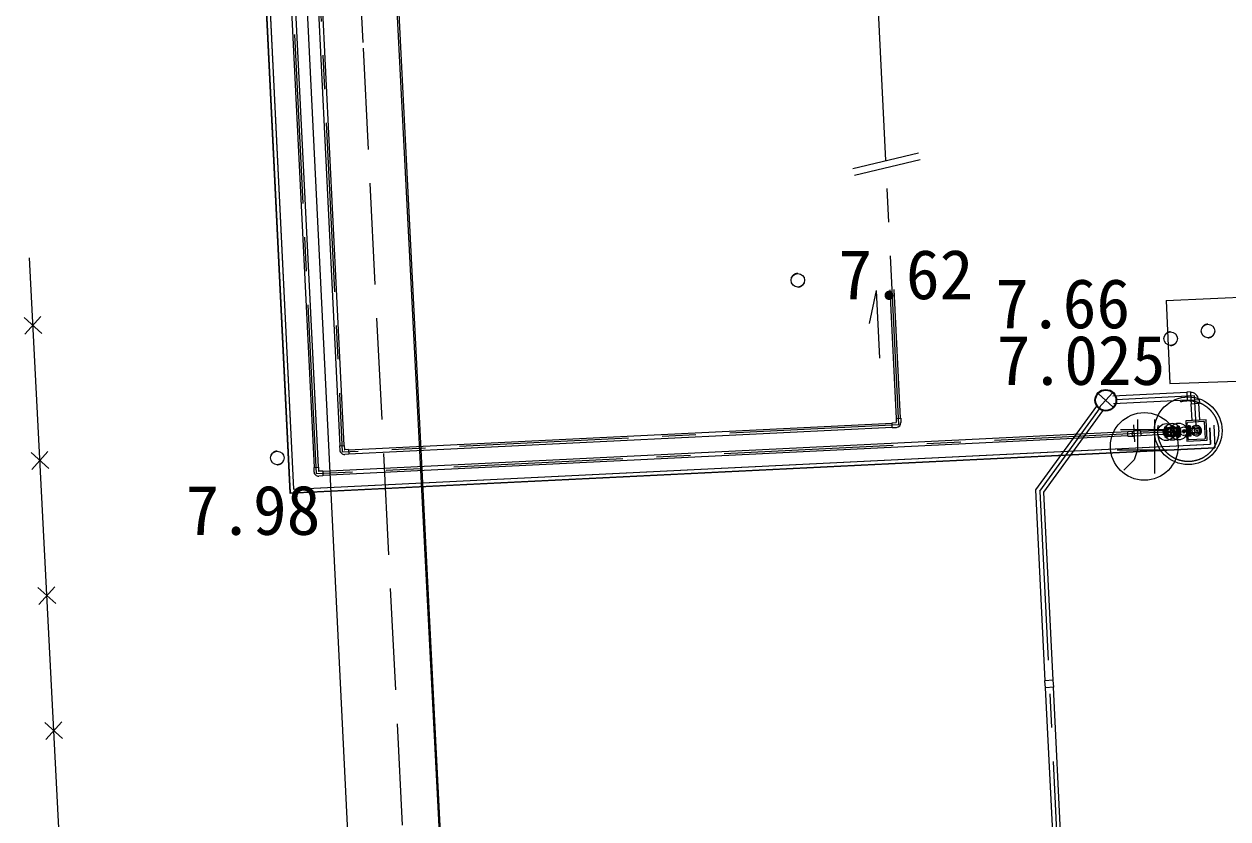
# Model space of a CAD drawing. Units: millimetres, scale not verified. Extents: x -205250 to 205250, y -143500 to 143500.
# Drawn here: x -127854 to -110061, y -1061 to 10688 of the extents above; entities that cross this region are included whole.
import ezdxf
from ezdxf.enums import TextEntityAlignment as Align

# ---------------------------------------------------------------- set-up
doc = ezdxf.new("R2010")
doc.units = ezdxf.units.MM
doc.header["$LTSCALE"] = 500
doc.header["$PDMODE"] = 32
doc.header["$PDSIZE"] = 250
for name, pattern in [('CHAIN1', [8, 5, -1, 1, -1]), ('DASHED3', [4, 3, -1]), ('DOTTED', [1.75, 0.25, -1.5]), ('DOUBLE_CHAIN1', [8.8, 5, -1, 0.6, -0.6, 0.6, -1]), ('USER1', [4, 3, -1])]:
    doc.linetypes.add(name, pattern=pattern)
for name, color, linetype, lineweight in [('0-1_現況図面', 7, 'Continuous', 13), ('0-2_単点（標高）', 7, 'DOTTED', 18), ('0-4_井戸・ﾎﾟﾝﾌﾟ設備', 7, 'Continuous', 18), ('0-5_用地区域', 7, 'Continuous', 25)]:
    doc.layers.add(name, color=color, linetype=linetype, lineweight=lineweight)
doc.styles.add('ＭＳ ゴシック', font='')
doc.styles.get('ＭＳ ゴシック').set_extended_font_data('MS Gothic')

msp = doc.modelspace()

# ---------------------------------------------------------------- linework, layer by layer
at = {"layer": '0-1_現況図面'}
for p, q in [((-110973, 6601), (-86762, 7688)), ((-110973, 6601), (-110921, 5373)), ((-127591.4, 6115.3), (-127853.9, 6352.1)), ((-127604.3, 6364.9), (-127841.1, 6102.4)), ((-110921, 5373), (-109921.6, 5408.4)), ((-127488.8, 4118.7), (-127751.3, 4355.5)), ((-127501.7, 4368.3), (-127738.5, 4105.8)), ((-127386.2, 2122), (-127648.7, 2358.9)), ((-127399, 2371.7), (-127635.9, 2109.2)), ((-127283.6, 125.4), (-127546.1, 362.3)), ((-127296.4, 375.1), (-127533.3, 112.6))]:
    msp.add_line(p, q, dxfattribs=at)
at = {"layer": '0-1_現況図面', "lineweight": 25}
for p, q in [((-111147, 4845), (-111147, 4045)), ((-111647, 4695), (-110997, 4695)), ((-111697, 4395), (-110947, 4395))]:
    msp.add_line(p, q, dxfattribs=at)
at = {"layer": '0-1_現況図面', "linetype": 'USER1'}
msp.add_lwpolyline([(-122160.3, -3148.9), (-122843.3, 10415.4), (-123490.3, 23588.8)], dxfattribs=at)
at = {"layer": '0-1_現況図面'}
for points in [[(-121606, -3121), (-122289, 10443), (-122936, 23616)], [(-117227, -18214), (-121230, -17781), (-126440, -18724), (-127774, 7232)]]:
    msp.add_lwpolyline(points, dxfattribs=at)
at = {"layer": '0-1_現況図面', "lineweight": 25}
msp.add_lwpolyline([(-111397, 4845), (-111397, 4395), (-111447, 4245), (-111597, 4095)], dxfattribs=at)
msp.add_circle((-111297, 4445), 500, dxfattribs=at)
at = {"layer": '0-2_単点（標高）', "linetype": 'Continuous', "lineweight": 13}
for centre in [(-116418, 6901), (-110356, 6151), (-110907, 6038), (-124111, 4275)]:
    msp.add_circle(centre, 100, dxfattribs=at)
at = {"layer": '0-2_単点（標高）'}
for centre, start, end in [((-116418, 6901), 90, 270), ((-116418, 6901), 270, 90), ((-110356, 6151), 90, 270), ((-110356, 6151), 270, 90), ((-110907, 6038), 90, 270), ((-110907, 6038), 270, 90), ((-124111, 4275), 90, 270), ((-124111, 4275), 270, 90)]:
    msp.add_arc(centre, 100, start, end, dxfattribs=at)
at = {"layer": '0-4_井戸・ﾎﾟﾝﾌﾟ設備', "color": 2, "linetype": 'CHAIN1'}
for p, q in [((-123533.9, 4040.1), (-124402.5, 21726.6)), ((-111013.6, 4655.1), (-123533.9, 4040.1))]:
    msp.add_line(p, q, dxfattribs=at)
at = {"layer": '0-4_井戸・ﾎﾟﾝﾌﾟ設備', "color": 2}
for p, q in [((-124427.8, 21629.2), (-123568.5, 4134.5)), ((-124367.9, 21632.1), (-123508.6, 4137.5)), ((-111541.9, 4659.2), (-123439.4, 4074.8)), ((-111350.4, 4673.6), (-111446.3, 4668.9)), ((-111350.4, 4673.6), (-111347, 4603.7)), ((-111350.2, 4668.6), (-111015, 4685)), ((-111539, 4599.2), (-123436.5, 4014.9)), ((-111538.8, 4594.2), (-111442.9, 4598.9)), ((-111347, 4603.7), (-111442.9, 4598.9)), ((-111347.2, 4608.7), (-111012.1, 4625.1)), ((-123573.5, 4134.3), (-123570.5, 4073.4)), ((-123439.7, 4079.8), (-123497.6, 4077)), ((-123436.3, 4009.9), (-123497.2, 4006.9)), ((-123439.7, 4079.8), (-123436.3, 4009.9))]:
    msp.add_line(p, q, dxfattribs=at)
at = {"layer": '0-4_井戸・ﾎﾟﾝﾌﾟ設備', "color": 4, "linetype": 'CHAIN1'}
for p, q in [((-115118.6, 8669), (-115753.6, 21599.5)), ((-123978.8, 21214), (-123150.9, 4359.3)), ((-114926.7, 4763.2), (-115113.6, 8567.4)), ((-114926.7, 4763.2), (-123150.9, 4359.3))]:
    msp.add_line(p, q, dxfattribs=at)
at = {"layer": '0-4_井戸・ﾎﾟﾝﾌﾟ設備', "color": 4}
for p, q in [((-123981.7, 20662.8), (-123185.6, 4453.7)), ((-123921.8, 20665.7), (-123125.7, 4456.7)), ((-115604.9, 8553), (-114632.2, 8784.9)), ((-115581.7, 8455.7), (-114609, 8687.6)), ((-114901.5, 4860.6), (-114994.9, 6762.3)), ((-115360.1, 6260.8), (-115254.6, 6749.6)), ((-115205.5, 5750.8), (-115254.6, 6749.6)), ((-114961.4, 4857.7), (-115054.8, 6759.4)), ((-114966.4, 4857.4), (-114896.5, 4860.8)), ((-114966.4, 4857.4), (-114963.5, 4799.5)), ((-114896.5, 4860.8), (-114893.5, 4799.9)), ((-123056.5, 4394), (-115024.1, 4788.5)), ((-123053.6, 4334), (-115021.1, 4728.6)), ((-115024.3, 4793.5), (-114966.4, 4796.3)), ((-115020.9, 4723.6), (-115024.3, 4793.5)), ((-115020.9, 4723.6), (-114960, 4726.6)), ((-123190.6, 4453.5), (-123187.6, 4392.5)), ((-123056.8, 4399), (-123114.7, 4396.1)), ((-123053.3, 4329.1), (-123114.3, 4326.1)), ((-123056.8, 4399), (-123053.3, 4329.1))]:
    msp.add_line(p, q, dxfattribs=at)
at = {"layer": '0-4_井戸・ﾎﾟﾝﾌﾟ設備', "color": 1}
for p, q in [((-124689.6, 20467.2), (-123871.6, 3812.6)), ((-124689.1, 20467.7), (-123871.1, 3813.1)), ((-124688.6, 20468.3), (-123870.6, 3813.6)), ((-124688.1, 20468.8), (-123870.1, 3814.2)), ((-124687.7, 20469.3), (-123869.7, 3814.7)), ((-124148.5, 20590.8), (-122326.4, -16506.2)), ((-124740.3, 20384.6), (-123923.5, 3755)), ((-124739.8, 20385.2), (-123923.1, 3755.5)), ((-124739.4, 20385.7), (-123922.6, 3756)), ((-124738.9, 20386.2), (-123922.1, 3756.5)), ((-124738.4, 20386.7), (-123921.6, 3757.1)), ((-110332.4, 4719.8), (-110320.7, 4480.1)), ((-110331.9, 4719.8), (-110320.1, 4479.7)), ((-110331.4, 4719.8), (-110319.6, 4479.2)), ((-110330.9, 4719.8), (-110319.1, 4478.7)), ((-110330.4, 4719.9), (-110318.6, 4478.2)), ((-110271, 4756.9), (-110254.8, 4428.3)), ((-110270.5, 4756.9), (-110254.3, 4427.8)), ((-110270, 4756.9), (-110253.8, 4427.4)), ((-110269.5, 4756.9), (-110253.3, 4426.9)), ((-110269, 4757), (-110252.7, 4426.4)), ((-123871.6, 3812.6), (-110318.6, 4478.2)), ((-123871.1, 3813.1), (-110319.1, 4478.7)), ((-123870.6, 3813.6), (-110319.6, 4479.2)), ((-123870.1, 3814.2), (-110320.1, 4479.7)), ((-123869.7, 3814.7), (-110320.7, 4480.1)), ((-123923.5, 3755), (-110252.7, 4426.4)), ((-123923.1, 3755.5), (-110253.3, 4426.9)), ((-123922.6, 3756), (-110253.8, 4427.4)), ((-123922.1, 3756.5), (-110254.3, 4427.8)), ((-123921.6, 3757.1), (-110254.8, 4428.3))]:
    msp.add_line(p, q, dxfattribs=at)
at = {"layer": '0-4_井戸・ﾎﾟﾝﾌﾟ設備', "color": 3}
for p, q in [((-111754.4, 5026), (-111976.7, 5227.5)), ((-111966.3, 5015.6), (-111764.8, 5237.9)), ((-110666.9, 5242.7), (-111759.5, 5189)), ((-110612.9, 5249.9), (-110667.1, 5247.2)), ((-110667.1, 5247.2), (-110661.1, 5124.2)), ((-110612.9, 5249.9), (-110607, 5129.6)), ((-112898.1, 3801.5), (-111999.5, 5039.2)), ((-110661.3, 5128.8), (-111753.9, 5075.1)), ((-110609.5, 5126.8), (-110661.1, 5124.2)), ((-110607, 5129.6), (-110486.8, 5137.9)), ((-110591.4, 4826.6), (-110603.7, 5076.5)), ((-110477.5, 4832.2), (-110489.8, 5082.1)), ((-110486.8, 5137.9), (-110483, 5083.8)), ((-112759.7, 982.5), (-112898.1, 3801.5)), ((-112641.3, 988.3), (-112764.3, 982.3)), ((-112759.2, 878.4), (-112764.3, 982.3)), ((-112636.1, 884.4), (-112641.3, 988.3)), ((-112636.1, 884.4), (-112759.2, 878.4)), ((-112563.5, -3012.7), (-112754.6, 878.6)), ((-112449.6, -3007.1), (-112640.7, 884.2))]:
    msp.add_line(p, q, dxfattribs=at)
at = {"layer": '0-4_井戸・ﾎﾟﾝﾌﾟ設備', "color": 3, "linetype": 'CHAIN1'}
for p, q in [((-110552.2, 5191.2), (-111715.7, 5134.1)), ((-110530.9, 4756.4), (-110552.2, 5191.2)), ((-112840.2, 3784.3), (-111943.7, 5019.1)), ((-112840.2, 3784.3), (-111748.2, -18449.9))]:
    msp.add_line(p, q, dxfattribs=at)
at = {"layer": '0-4_井戸・ﾎﾟﾝﾌﾟ設備'}
for p, q in [((-110383.2, 4836.8), (-110682.8, 4822.1)), ((-110682.8, 4822.1), (-110668.1, 4522.4)), ((-110416, 4812.6), (-110651.4, 4801)), ((-110368.5, 4537.2), (-110383.2, 4836.8)), ((-111011.8, 4619.6), (-111015.3, 4690.5)), ((-111014.4, 4691.6), (-110998.4, 4692.4)), ((-110972.6, 4717.2), (-111002.8, 4715.7)), ((-110986.9, 4579.8), (-110994.4, 4733.6)), ((-110993.4, 4733.7), (-110981.4, 4734.2)), ((-110981.4, 4734.2), (-110980.4, 4733.3)), ((-110980.4, 4733.3), (-110972.9, 4580.5)), ((-110978.4, 4733.9), (-110963, 4734.7)), ((-110978.4, 4733.9), (-110970.8, 4580.1)), ((-110977, 4704.9), (-110972.3, 4609)), ((-110965.3, 4662.8), (-110958.3, 4667.3)), ((-110964.7, 4652.1), (-110957.3, 4648.3)), ((-110963, 4734.7), (-110959.7, 4666.4)), ((-110961.1, 4694.7), (-110950.7, 4695.2)), ((-110958.8, 4649.1), (-110955.5, 4580.8)), ((-110947.2, 4713.4), (-110944.6, 4705.5)), ((-110940, 4721.3), (-110931.8, 4719.6)), ((-110891.4, 4744.3), (-110895.2, 4736.9)), ((-110880.7, 4744.9), (-110876.2, 4737.9)), ((-110830.1, 4726.7), (-110838, 4724.2)), ((-110822.2, 4719.6), (-110823.9, 4711.4)), ((-110806.5, 4702.3), (-110816.8, 4701.7)), ((-110802.8, 4628.4), (-110813.2, 4627.9)), ((-110808.4, 4742.2), (-110793.1, 4743)), ((-110808.4, 4742.2), (-110805.1, 4674)), ((-110799.2, 4670.9), (-110806.6, 4674.8)), ((-110798.6, 4660.3), (-110805.6, 4655.8)), ((-110804.2, 4656.7), (-110800.9, 4588.4)), ((-110793.1, 4743), (-110785.5, 4589.2)), ((-110791.9, 4743.6), (-110793, 4742.2)), ((-110791.1, 4703.3), (-110793, 4742.2)), ((-110791.9, 4743.6), (-110776.6, 4744.3)), ((-110791.1, 4703.3), (-110789.3, 4666.1)), ((-110787.5, 4628.9), (-110789.3, 4666.1)), ((-110787.5, 4628.9), (-110785.5, 4590)), ((-110776.6, 4744.3), (-110775.4, 4743)), ((-110773.9, 4713), (-110775.4, 4743)), ((-110769.4, 4621), (-110773.8, 4711.2)), ((-110747.1, 4721.1), (-110772.2, 4711.3)), ((-110721.9, 4672.4), (-110715.2, 4672.7)), ((-110721.6, 4666.5), (-110714.9, 4666.8)), ((-110712.7, 4682.5), (-110712.4, 4675.8)), ((-110711.5, 4657.3), (-110711.8, 4663.9)), ((-110706.8, 4682.8), (-110706.5, 4676.1)), ((-110705.5, 4657.6), (-110705.9, 4664.2)), ((-110696.7, 4673.6), (-110703.3, 4673.3)), ((-110696.4, 4667.7), (-110703, 4667.4)), ((-110677.1, 4722), (-110650.1, 4712.4)), ((-110672.2, 4621.4), (-110646.3, 4633.7)), ((-110657.2, 4714.9), (-110660.9, 4790.5)), ((-110654.3, 4672.7), (-110647.3, 4676)), ((-110654.3, 4672.7), (-110647, 4670.1)), ((-110649.3, 4554.8), (-110653, 4630.5)), ((-110649.2, 4750.6), (-110650.3, 4749.2)), ((-110650.3, 4749.2), (-110648.6, 4714.2)), ((-110634, 4751.3), (-110649.2, 4750.6)), ((-110644.6, 4632), (-110648.5, 4712.5)), ((-110647.3, 4676), (-110647.2, 4674.5)), ((-110647.2, 4674.5), (-110640.1, 4674.9)), ((-110647.1, 4671.6), (-110639.9, 4671.9)), ((-110647, 4670.1), (-110647.1, 4671.6)), ((-110642.9, 4597), (-110644.6, 4632)), ((-110640.1, 4674.9), (-110640, 4673.4)), ((-110639.9, 4671.9), (-110640, 4673.4)), ((-110636.8, 4733.7), (-110606.7, 4735.1)), ((-110632.7, 4750.1), (-110634, 4751.3)), ((-110630.4, 4704), (-110632.7, 4750.1)), ((-110626.6, 4626), (-110631.3, 4721.9)), ((-110629.8, 4751.5), (-110630.7, 4750.5)), ((-110623.2, 4597.7), (-110630.7, 4750.5)), ((-110630.4, 4704), (-110629, 4674)), ((-110629.8, 4751.5), (-110617.8, 4752.1)), ((-110627.5, 4643.9), (-110629, 4674)), ((-110627.5, 4643.9), (-110625.2, 4597.9)), ((-110616.7, 4751.2), (-110609.2, 4597.3)), ((-110542.1, 4706.9), (-110614.4, 4703.3)), ((-110538.6, 4649.8), (-110611.6, 4646.2)), ((-110527.5, 4679.2), (-110522.2, 4671.1)), ((-110523.1, 4687.9), (-110513.4, 4688.3)), ((-110522.2, 4671.1), (-110512.6, 4671.6)), ((-110513.4, 4688.3), (-110508.1, 4680.2)), ((-110512.6, 4671.6), (-110508.1, 4680.2)), ((-110394, 4567.4), (-110405.5, 4803.1)), ((-111010.8, 4618.7), (-110994.8, 4619.5)), ((-110966.7, 4597.3), (-110996.9, 4595.8)), ((-110973.8, 4579.4), (-110985.8, 4578.8)), ((-110973.8, 4579.4), (-110972.9, 4580.5)), ((-110970.8, 4580.1), (-110955.5, 4580.8)), ((-110957.4, 4620.8), (-110947.1, 4621.3)), ((-110941.8, 4603.5), (-110940, 4611.6)), ((-110933.8, 4596.3), (-110925.9, 4598.9)), ((-110883.2, 4578.2), (-110887.7, 4585.2)), ((-110872.5, 4578.7), (-110868.7, 4586.2)), ((-110823.9, 4601.7), (-110832.1, 4603.5)), ((-110816.8, 4609.6), (-110819.3, 4617.6)), ((-110800.9, 4588.4), (-110785.5, 4589.2)), ((-110784.3, 4588.7), (-110785.5, 4590)), ((-110784.3, 4588.7), (-110769, 4589.5)), ((-110769.4, 4621), (-110767.9, 4590.9)), ((-110769, 4589.5), (-110767.9, 4590.9)), ((-110741.9, 4615.5), (-110767.9, 4622.8)), ((-110668.1, 4522.4), (-110368.5, 4537.2)), ((-110641.6, 4595.7), (-110642.9, 4597)), ((-110626.4, 4596.5), (-110641.6, 4595.7)), ((-110638.8, 4545.3), (-110403.5, 4556.9)), ((-110631, 4613.8), (-110600.8, 4615.3)), ((-110625.2, 4597.9), (-110626.4, 4596.5)), ((-110622.2, 4596.7), (-110623.2, 4597.7)), ((-110610.2, 4597.3), (-110622.2, 4596.7))]:
    msp.add_line(p, q, dxfattribs=at)
at = {"layer": '0-4_井戸・ﾎﾟﾝﾌﾟ設備', "color": 2, "linetype": 'DOUBLE_CHAIN1'}
msp.add_line((-111438.6, 4512.8), (-111451, 4764), dxfattribs=at)
at = {"layer": '0-4_井戸・ﾎﾟﾝﾌﾟ設備', "linetype": 'USER1'}
msp.add_line((-110518.5, 4692), (-110517.3, 4667.3), dxfattribs=at)
at = {"layer": '0-4_井戸・ﾎﾟﾝﾌﾟ設備', "color": 3}
for points in [[(-110609.5, 5126.8), (-110605.9, 5075.2), (-110483, 5083.8)], [(-112645.8, 988.1), (-112782.3, 3767), (-111907.3, 4972.3)]]:
    msp.add_lwpolyline(points, dxfattribs=at)
at = {"layer": '0-4_井戸・ﾎﾟﾝﾌﾟ設備', "linetype": 'DASHED3'}
msp.add_lwpolyline([(-110383.2, 4836.8), (-110682.8, 4822.1), (-110668.1, 4522.4), (-110368.5, 4537.2)], close=True, dxfattribs=at)
at = {"layer": '0-4_井戸・ﾎﾟﾝﾌﾟ設備', "color": 2}
for points in [[(-111538.8, 4594.2), (-111542.2, 4664.2), (-111446.3, 4668.9)], [(-123573.5, 4134.3), (-123503.6, 4137.7), (-123500.8, 4079.8)]]:
    msp.add_lwpolyline(points, dxfattribs=at)
at = {"layer": '0-4_井戸・ﾎﾟﾝﾌﾟ設備'}
for points in [[(-110654.3, 4672.7), (-110647.3, 4676), (-110647.2, 4674.5)], [(-110654.3, 4672.7), (-110647, 4670.1), (-110647.1, 4671.6)], [(-110647.2, 4674.5), (-110640.1, 4674.9), (-110640, 4673.4)], [(-110647.1, 4671.6), (-110639.9, 4671.9), (-110640, 4673.4)], [(-110527.5, 4679.2), (-110527.1, 4679.9), (-110523.1, 4687.9)]]:
    msp.add_lwpolyline(points, dxfattribs=at)
at = {"layer": '0-4_井戸・ﾎﾟﾝﾌﾟ設備', "color": 4}
msp.add_lwpolyline([(-123190.6, 4453.5), (-123120.7, 4456.9), (-123117.8, 4399)], dxfattribs=at)
at = {"layer": '0-4_井戸・ﾎﾟﾝﾌﾟ設備', "color": 3}
for radius in [160, 150]:
    msp.add_circle((-111865.5, 5126.7), radius, dxfattribs=at)
at = {"layer": '0-4_井戸・ﾎﾟﾝﾌﾟ設備'}
for centre, radius in [((-110647.3, 4676), 500), ((-110882, 4661.5), 67.2), ((-110882, 4661.5), 22.7), ((-110709.1, 4670), 12.9), ((-110709.1, 4670), 6.66), ((-110527.1, 4679), 60), ((-110571.6, 4719.3), 10.6), ((-110571.6, 4719.3), 9.35), ((-110567.4, 4634.5), 10.6), ((-110567.4, 4634.5), 9.35), ((-110517.9, 4679.7), 36.4), ((-110517.9, 4679.7), 35), ((-110517.8, 4679.7), 8.4), ((-110517.8, 4679.7), 6.95), ((-110486.8, 4723.4), 10.6), ((-110486.8, 4723.4), 9.35), ((-110482.6, 4638.7), 10.6), ((-110482.6, 4638.7), 9.35)]:
    msp.add_circle(centre, radius, dxfattribs=at)
at = {"layer": '0-4_井戸・ﾎﾟﾝﾌﾟ設備', "linetype": 'DASHED3'}
msp.add_circle((-110647.1, 4671.6), 450, dxfattribs=at)
at = {"layer": '0-4_井戸・ﾎﾟﾝﾌﾟ設備', "color": 3}
msp.add_arc((-110611.1, 5125), 117.2, 6.08159, 90.7088, dxfattribs=at)
at = {"layer": '0-4_井戸・ﾎﾟﾝﾌﾟ設備'}
for centre, radius, start, end in [((-110415.5, 4802.6), 10, 2.81186, 92.81186), ((-111014.3, 4690.6), 1, 92.81186, 182.81186), ((-110998.7, 4698.4), 6, 272.81186, 2.81186), ((-110993.4, 4732.7), 1, 92.81186, 182.81186), ((-110977.1, 4706.9), 2, 182.81186, 272.81186), ((-110961.9, 4657.6), 6.16, 122.81186, 242.81187), ((-110882, 4661.5), 76.5, 144.94159, 175.68213), ((-110882, 4661.5), 76.5, 189.94159, 220.68213), ((-110934.6, 4709.2), 43.1, 250.75177, 24.87194), ((-110929.6, 4608.9), 43.1, 340.75177, 114.87195), ((-110941.3, 4715.3), 6.16, 77.81186, 197.81186), ((-110882, 4661.5), 76.5, 99.94159, 130.68213), ((-110885.9, 4741.5), 6.16, 32.81186, 152.81186), ((-110834.3, 4714.1), 43.1, 160.75177, 294.87195), ((-110882, 4661.5), 76.5, 54.94159, 85.68213), ((-110829.3, 4613.9), 43.1, 70.75177, 204.87194), ((-110828.2, 4720.9), 6.16, 347.81186, 107.81186), ((-110882, 4661.5), 76.5, 9.94159, 40.68213), ((-110882, 4661.5), 76.5, 324.94159, 355.68213), ((-110802, 4665.5), 6.16, 302.81186, 62.81186), ((-110710.8, 4627.9), 100, 70.32717, 111.28246), ((-110727.6, 4669.1), 4.81, 139.14888, 226.47484), ((-110742.4, 4681.9), 14.8, 319.14888, 1.47484), ((-110741.1, 4654.9), 14.8, 4.14888, 46.47484), ((-110722.8, 4682.5), 4.81, 94.14888, 181.47484), ((-110721.5, 4656.3), 4.81, 184.14888, 271.47484), ((-110724.2, 4702), 14.8, 274.14888, 316.47484), ((-110721, 4636.7), 14.8, 49.14888, 91.47484), ((-110710, 4688.5), 4.81, 49.14888, 136.47484), ((-110708.2, 4651.6), 4.81, 229.14888, 316.47485), ((-110697.2, 4703.3), 14.8, 229.14888, 271.47484), ((-110694, 4638), 14.8, 94.14888, 136.47484), ((-110696.7, 4683.7), 4.81, 4.14888, 91.47484), ((-110695.4, 4657.6), 4.81, 274.14888, 1.47484), ((-110677.1, 4685.2), 14.8, 184.14888, 226.47484), ((-110675.8, 4658.1), 14.8, 139.14888, 181.47484), ((-110690.6, 4670.9), 4.81, 319.14888, 46.47484), ((-110650.9, 4791), 10, 92.81186, 182.81186), ((-110631.4, 4723.9), 2, 272.81186, 2.81186), ((-110617.7, 4751.1), 1, 2.81186, 92.81186), ((-110527.1, 4679), 77.5, 204.4678, 161.15591), ((-111010.8, 4619.7), 1, 182.81186, 272.81186), ((-110994.5, 4613.5), 6, 2.81186, 92.81186), ((-110985.9, 4579.8), 1, 182.81186, 272.81186), ((-110972.2, 4607), 2, 92.81186, 182.81186), ((-110935.7, 4602.2), 6.16, 167.81185, 287.81186), ((-110882, 4661.5), 76.5, 234.94159, 265.68213), ((-110878, 4581.6), 6.16, 212.81186, 332.81186), ((-110882, 4661.5), 76.5, 279.94158, 310.68213), ((-110822.6, 4607.8), 6.16, 257.81186, 17.81186), ((-110714.9, 4711.8), 100, 254.34126, 295.29654), ((-110639.3, 4555.3), 10, 182.81186, 272.81186), ((-110626.5, 4624), 2, 2.81186, 92.81186), ((-110610.2, 4598.3), 1, 272.81186, 2.81186), ((-110404, 4566.9), 10, 272.81186, 2.81186)]:
    msp.add_arc(centre, radius, start, end, dxfattribs=at)
at = {"layer": '0-4_井戸・ﾎﾟﾝﾌﾟ設備', "color": 4}
for centre, radius, start, end in [((-114966.5, 4799.3), 3, 272.81186, 2.81186), ((-114963.4, 4796.5), 70, 272.81186, 2.81186), ((-123117.7, 4396), 70, 182.81186, 272.81186), ((-123114.9, 4399.1), 3, 182.81186, 272.81186)]:
    msp.add_arc(centre, radius, start, end, dxfattribs=at)
at = {"layer": '0-4_井戸・ﾎﾟﾝﾌﾟ設備', "color": 2}
for centre, radius, start in [((-111444.6, 4633.9), 35, 92.81186), ((-123500.6, 4076.8), 70, 182.81186), ((-123497.8, 4080), 3, 182.81186)]:
    msp.add_arc(centre, radius, start, 272.81186, dxfattribs=at)
at = {"layer": '0-4_井戸・ﾎﾟﾝﾌﾟ設備'}
for centre, major_axis, start_param, end_param in [((-110772.3, 4713), (0.09, -1.77), 4.712389, 6.2831853), ((-110650.2, 4714.2), (0.09, -1.77), 0, 1.5707963), ((-110646.2, 4631.9), (-0.09, 1.77), 4.712389, 6.2831853), ((-110767.8, 4621), (-0.09, 1.77), 6.2831853, 7.8539816)]:
    msp.add_ellipse(centre, major_axis=major_axis, ratio=0.906015, start_param=start_param, end_param=end_param, dxfattribs=at)
for p in [(-110974.6, 4657), (-110882, 4661.5), (-110789.3, 4666.1)]:
    msp.add_point(p, dxfattribs=at)
at = {"layer": '0-5_用地区域', "color": 1}
msp.add_line((-123064.5, 24798), (-120949.5, -16184), dxfattribs=at)

# ---------------------------------------------------------------- texts
at = {"layer": '0-2_単点（標高）', "style": 'ＭＳ ゴシック'}
for s, p in [('7.62', (-115817.5, 6401)), ('7.66', (-113500.7, 5970.8)), ('7.025', (-113477.4, 5134.1)), ('7.98', (-125468.6, 2917.5))]:
    msp.add_text(s, height=733.1, dxfattribs=at).set_placement(p, align=Align.BOTTOM_LEFT)

doc.saveas('drawing.dxf')
